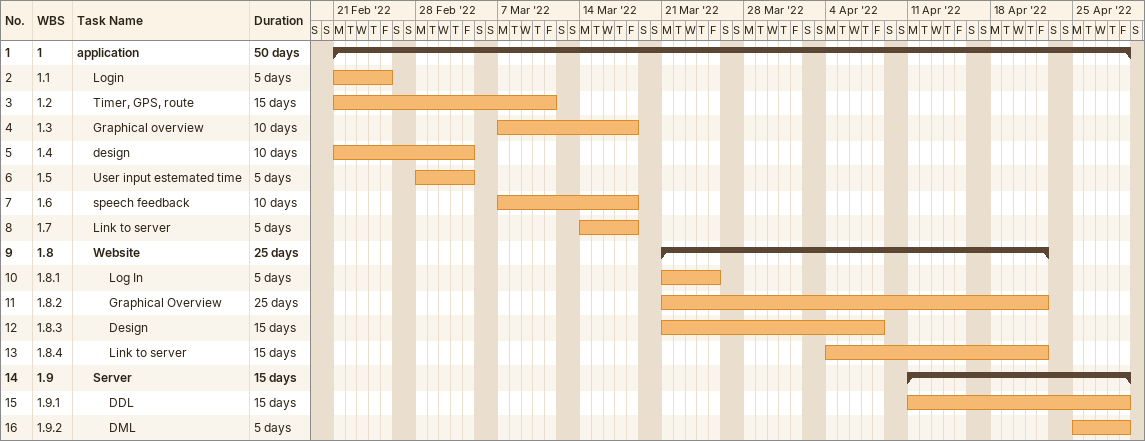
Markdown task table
| ID | WBS | Task | Duration | Start | Finish |
|---|---|---|---|---|---|
| 1 | 1 | **application** | 50d | 2022-02-21 | 2022-04-29 |
| 2 | 1.1 | Login | 5d | 2022-02-21 | 2022-02-25 |
| 3 | 1.2 | Timer, GPS, route | 15d | 2022-02-21 | 2022-03-11 |
| 4 | 1.3 | Graphical overview | 10d | 2022-03-07 | 2022-03-18 |
| 5 | 1.4 | design | 10d | 2022-02-21 | 2022-03-04 |
| 6 | 1.5 | User input estemated time | 5d | 2022-02-28 | 2022-03-04 |
| 7 | 1.6 | speech feedback | 10d | 2022-03-07 | 2022-03-18 |
| 8 | 1.7 | Link to server | 5d | 2022-03-14 | 2022-03-18 |
| 9 | 1.8 | **Website** | 25d | 2022-03-21 | 2022-04-22 |
| 10 | 1.8.1 | Log In | 5d | 2022-03-21 | 2022-03-25 |
| 11 | 1.8.2 | Graphical Overview | 25d | 2022-03-21 | 2022-04-22 |
| 12 | 1.8.3 | Design | 15d | 2022-03-21 | 2022-04-08 |
| 13 | 1.8.4 | Link to server | 15d | 2022-04-04 | 2022-04-22 |
| 14 | 1.9 | **Server** | 15d | 2022-04-11 | 2022-04-29 |
| 15 | 1.9.1 | DDL | 15d | 2022-04-11 | 2022-04-29 |
| 16 | 1.9.2 | DML | 5d | 2022-04-25 | 2022-04-29 |
